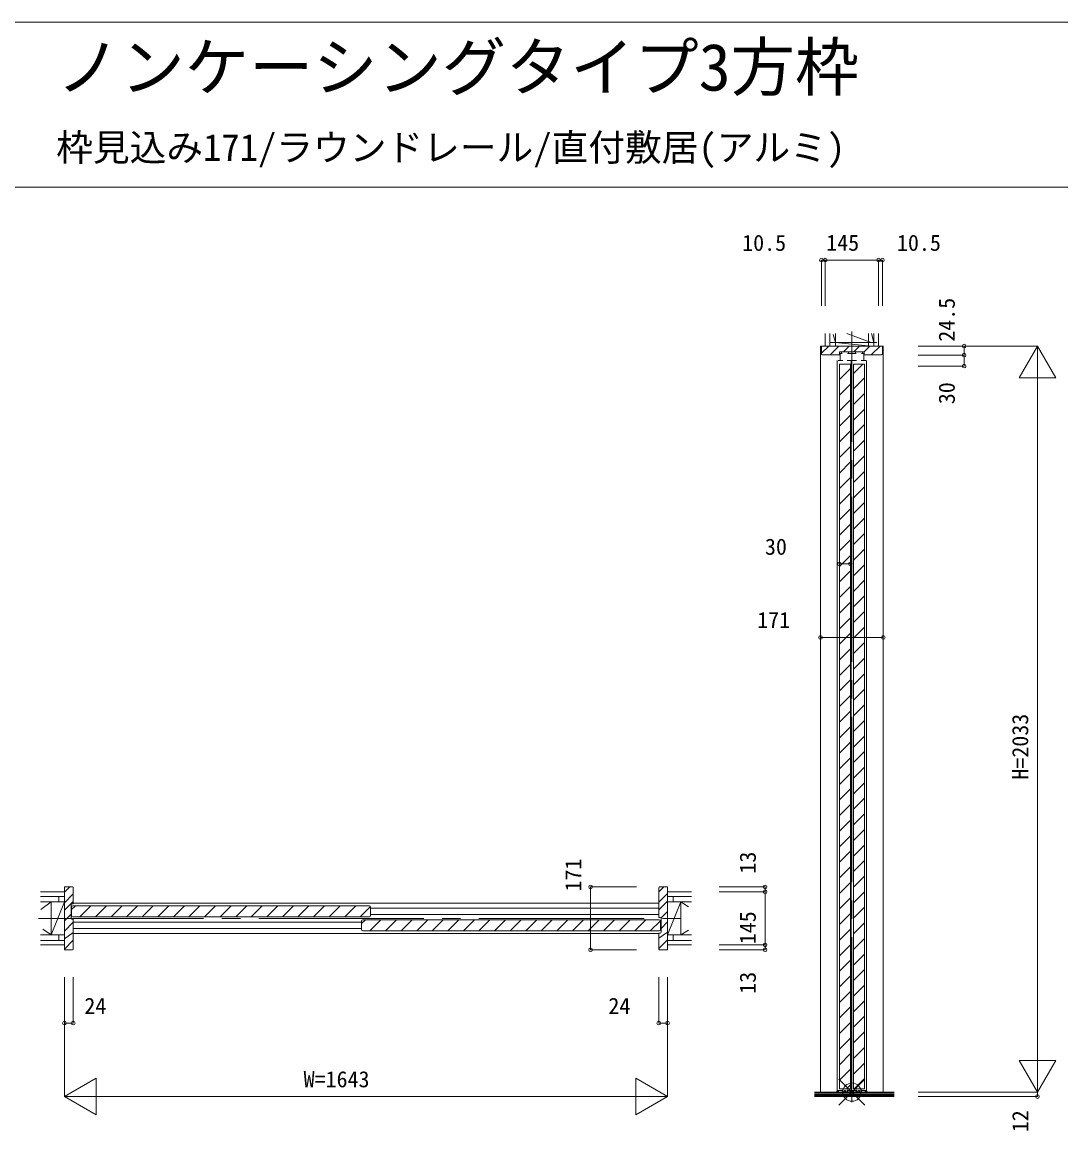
# Model space of a CAD drawing. Units: millimetres, scale not verified. Extents: x -14341 to 14341, y -10000 to 10000.
# Drawn here: x -11483 to -8654, y -6526 to -3505 of the extents above; entities that cross this region are included whole.
import ezdxf
from ezdxf.enums import TextEntityAlignment as Align

# ---------------------------------------------------------------- set-up
doc = ezdxf.new("R2010")
doc.units = ezdxf.units.MM
doc.header["$LTSCALE"] = 50
doc.linetypes.add('CHAIN2', pattern=[12, 9, -1, 1, -1])
for name, color, linetype, lineweight in [('0-0_0', 7, 'Continuous', 9), ('0-2_YKK_ZWAK', 7, 'Continuous', 9), ('0-3_YKK_11', 4, 'Continuous', 18), ('0-4_YKK_12', 4, 'Continuous', 18), ('0-5_YKK_13', 1, 'Continuous', 18), ('0-6_YKK_D', 2, 'Continuous', 18)]:
    doc.layers.add(name, color=color, linetype=linetype, lineweight=lineweight)
doc.layers.add('0-1_USER1', color=7, linetype='Continuous')
doc.styles.add('ＭＳ ゴシック', font='')
doc.styles.get('ＭＳ ゴシック').set_extended_font_data('MS Gothic')

msp = doc.modelspace()

# ---------------------------------------------------------------- linework, layer by layer
at = {"layer": '0-0_0'}
for p, q in [((-14340.51, -3505), (14159.49, -3505)), ((-14340.51, -3955), (14159.49, -3955))]:
    msp.add_line(p, q, dxfattribs=at)
at = {"layer": '0-2_YKK_ZWAK', "linetype": 'CHAIN2'}
for p, q in [((-9223.13, -6448.16), (-9223.13, -4347.95)), ((-11438.97, -5947), (-9655.11, -5947))]:
    msp.add_line(p, q, dxfattribs=at)
at = {"layer": '0-2_YKK_ZWAK'}
for p, q in [((-9295.63, -4387.5), (-9295.63, -4353.13)), ((-9283.13, -4353.13), (-9283.13, -4387.5)), ((-9155.63, -4377.5), (-9283.13, -4377.5)), ((-9268.13, -4377.5), (-9273.88, -4356.03)), ((-9268.13, -4353.32), (-9268.13, -4387.5)), ((-9268.13, -4377.5), (-9170.63, -4387.5)), ((-9170.63, -4377.5), (-9237.36, -4353.32)), ((-9178.13, -4353.32), (-9178.13, -4387.5)), ((-9163.13, -4377.5), (-9169.54, -4353.58)), ((-9163.13, -4387.5), (-9163.13, -4353.13)), ((-9150.63, -4353.13), (-9150.63, -4387.5)), ((-9295.63, -4387.5), (-9283.13, -4387.5)), ((-9268.13, -4387.5), (-9170.63, -4387.5)), ((-9163.13, -4387.5), (-9150.63, -4387.5)), ((-11368.12, -5874.5), (-11433.49, -5874.5)), ((-11433.49, -5887), (-11368.12, -5887)), ((-11383.12, -5902), (-11383.12, -5887)), ((-9725.12, -5874.5), (-9659.75, -5874.5)), ((-9659.75, -5887), (-9725.12, -5887)), ((-9710.12, -5887), (-9710.12, -5902)), ((-11433.3, -5902), (-11368.12, -5902)), ((-11432.45, -5922.83), (-11404.12, -5902)), ((-11404.12, -5992), (-11404.12, -5902)), ((-11368.12, -5902), (-11404.12, -5992)), ((-9659.94, -5902), (-9725.12, -5902)), ((-9689.12, -5902), (-9725.12, -5992)), ((-9689.12, -5992), (-9689.12, -5902)), ((-9689.12, -5902), (-9668.35, -5915.27)), ((-11404.12, -5992), (-11427.34, -5976.28)), ((-9689.12, -5992), (-9668.35, -5978.73)), ((-11368.12, -6007), (-11433.49, -6007)), ((-11433.3, -5992), (-11368.12, -5992)), ((-11383.12, -6007), (-11383.12, -5992)), ((-9659.94, -5992), (-9725.12, -5992)), ((-9725.12, -6007), (-9659.75, -6007)), ((-9710.12, -5992), (-9710.12, -6007)), ((-11433.49, -6019.5), (-11368.12, -6019.5)), ((-9659.75, -6019.5), (-9725.12, -6019.5)), ((-9324.79, -6420.5), (-9223.12, -6420.5)), ((-9324.79, -6423.5), (-9108.12, -6423.5)), ((-9324.79, -6426.5), (-9108.12, -6426.5)), ((-9324.79, -6429.5), (-9108.12, -6429.5)), ((-9108.12, -6432.5), (-9324.79, -6432.5)), ((-9223.12, -6420.5), (-9108.12, -6420.5))]:
    msp.add_line(p, q, dxfattribs=at)
at = {"layer": '0-3_YKK_11'}
for p, q in [((-11368.12, -5875.93), (-11353.7, -5861.5)), ((-11368.12, -5874.5), (-11368.12, -5887)), ((-11368.12, -5904.21), (-11344.12, -5880.21)), ((-11344.12, -5906), (-11344.12, -5863.5)), ((-9749.12, -5874.74), (-9735.88, -5861.5)), ((-9749.12, -5863.5), (-9749.12, -5944)), ((-9749.12, -5903.02), (-9725.12, -5879.02)), ((-9725.12, -5874.5), (-9725.12, -5887)), ((-11368.12, -5924.99), (-11344.12, -5900.99)), ((-11368.12, -5992), (-11368.12, -5902)), ((-11350.12, -5947), (-11350.12, -5909)), ((-11348.62, -5923.23), (-11338.39, -5913)), ((-11348.62, -5939.7), (-11348.62, -5916.3)), ((-11348.12, -5907), (-11345.12, -5907)), ((-11345.32, -5913), (-10537.42, -5913)), ((-11344.12, -5905.5), (-9749.12, -5905.5)), ((-11325.97, -5943), (-11295.97, -5913)), ((-11283.54, -5943), (-11253.54, -5913)), ((-11241.11, -5943), (-11211.11, -5913)), ((-11198.69, -5943), (-11168.69, -5913)), ((-11156.26, -5943), (-11126.26, -5913)), ((-11113.84, -5943), (-11083.84, -5913)), ((-11071.41, -5943), (-11041.41, -5913)), ((-11028.98, -5943), (-10998.98, -5913)), ((-10986.56, -5943), (-10956.56, -5913)), ((-10944.13, -5943), (-10914.13, -5913)), ((-10901.7, -5943), (-10871.7, -5913)), ((-10859.28, -5943), (-10829.28, -5913)), ((-10816.85, -5943), (-10786.85, -5913)), ((-10774.42, -5943), (-10744.42, -5913)), ((-10732, -5943), (-10702, -5913)), ((-10689.57, -5943), (-10659.57, -5913)), ((-10647.15, -5943), (-10617.15, -5913)), ((-10604.72, -5943), (-10574.72, -5913)), ((-10562.29, -5943), (-10534.36, -5915.07)), ((-10534.12, -5916.3), (-10534.12, -5939.7)), ((-10534.12, -5919.5), (-9749.12, -5919.5)), ((-9749.12, -5923.81), (-9725.12, -5899.81)), ((-9725.12, -5992), (-9725.12, -5902)), ((-11368.12, -5953.28), (-11350.12, -5935.28)), ((-11345.12, -5949), (-11348.12, -5949)), ((-11345.32, -5943), (-10537.42, -5943)), ((-11344.12, -6030.5), (-11344.12, -5950)), ((-10558.62, -5961.23), (-10548.39, -5951)), ((-10555.32, -5951), (-9747.92, -5951)), ((-10535.97, -5981), (-10505.97, -5951)), ((-9749.12, -5936.5), (-10534.12, -5936.5)), ((-10493.54, -5981), (-10463.54, -5951)), ((-10451.11, -5981), (-10421.11, -5951)), ((-10408.69, -5981), (-10378.69, -5951)), ((-10366.26, -5981), (-10336.26, -5951)), ((-10323.84, -5981), (-10293.84, -5951)), ((-10281.41, -5981), (-10251.41, -5951)), ((-10238.98, -5981), (-10208.98, -5951)), ((-10196.56, -5981), (-10166.56, -5951)), ((-10154.13, -5981), (-10124.13, -5951)), ((-10111.7, -5981), (-10081.7, -5951)), ((-10069.28, -5981), (-10039.28, -5951)), ((-10026.85, -5981), (-9996.85, -5951)), ((-9984.42, -5981), (-9954.42, -5951)), ((-9942, -5981), (-9912, -5951)), ((-9899.57, -5981), (-9869.57, -5951)), ((-9857.15, -5981), (-9827.15, -5951)), ((-9814.72, -5981), (-9784.72, -5951)), ((-9748.12, -5945), (-9745.12, -5945)), ((-9743.27, -5946.24), (-9725.12, -5928.09)), ((-9743.12, -5947), (-9743.12, -5985)), ((-11368.12, -5981.56), (-11344.12, -5957.56)), ((-10558.62, -5957.5), (-11344.12, -5957.5)), ((-11344.12, -5974.5), (-10558.62, -5974.5)), ((-10558.62, -5977.7), (-10558.62, -5954.3)), ((-10555.32, -5981), (-9747.92, -5981)), ((-9772.29, -5981), (-9744.73, -5953.44)), ((-9744.62, -5954.3), (-9744.62, -5977.7)), ((-9743.12, -5974.38), (-9725.12, -5956.38)), ((-11368.12, -6002.35), (-11344.12, -5985.85)), ((-11368.12, -6030.63), (-11344.12, -6006.63)), ((-11368.12, -6007), (-11368.12, -6019.5)), ((-9749.12, -5988.5), (-11344.12, -5988.5)), ((-9749.12, -6001.16), (-9725.12, -5984.66)), ((-9749.12, -5988), (-9749.12, -6030.5)), ((-9749.12, -6029.44), (-9725.12, -6005.44)), ((-9745.12, -5987), (-9748.12, -5987)), ((-9725.12, -6007), (-9725.12, -6019.5))]:
    msp.add_line(p, q, dxfattribs=at)
for points in [[(-11346.12, -5861.5), (-11368.12, -5861.5), (-11368.12, -5886.5)], [(-11368.12, -5886.5), (-11368.12, -6007.5), (-11368.12, -6032.5), (-11346.12, -6032.5)], [(-9725.12, -6007.5), (-9725.12, -5886.5), (-9725.12, -5861.5), (-9747.12, -5861.5)], [(-9747.12, -6032.5), (-9725.12, -6032.5), (-9725.12, -6007.5)]]:
    msp.add_lwpolyline(points, dxfattribs=at)
for centre, radius, start, end in [((-11346.12, -5863.5), 2, 0.00001, 89.99999), ((-9747.12, -5863.5), 2, 90.00001, 179.99999), ((-11348.12, -5909), 2, 90.00001, 179.99999), ((-11345.32, -5916.3), 3.3, 90, 180), ((-11345.12, -5906), 1, 270.00001, 359.99999), ((-10537.42, -5916.3), 3.3, 0, 90), ((-11348.12, -5947), 2, 180.00001, 269.99999), ((-11345.32, -5939.7), 3.3, 180, 270), ((-11345.12, -5950), 1, 0.00001, 89.99999), ((-10555.32, -5954.3), 3.3, 90, 180), ((-10537.42, -5939.7), 3.3, 270, 0), ((-9748.12, -5944), 1, 180.00001, 269.99999), ((-9747.92, -5954.3), 3.3, 0, 90), ((-9745.12, -5947), 2, 0.00001, 89.99999), ((-10555.32, -5977.7), 3.3, 180, 270), ((-9747.92, -5977.7), 3.3, 270, 0), ((-9748.12, -5988), 1, 90.00001, 179.99999), ((-9745.12, -5985), 2, 270.00001, 359.99999), ((-11346.12, -6030.5), 2, 270.00001, 359.99999), ((-9747.12, -6030.5), 2, 180.00001, 269.99999)]:
    msp.add_arc(centre, radius, start, end, dxfattribs=at)
at = {"layer": '0-4_YKK_12'}
for p, q in [((-9306.13, -4407.3), (-9286.33, -4387.5)), ((-9282.33, -4411.5), (-9258.33, -4387.5)), ((-9251.53, -4403.1), (-9232.73, -4403.1)), ((-9251.53, -4408.2), (-9251.53, -4403.1)), ((-9245.93, -4403.1), (-9230.33, -4387.5)), ((-9234.73, -4408.2), (-9211.53, -4408.2)), ((-9232.73, -4403.1), (-9232.73, -4408.2)), ((-9223.13, -4408.2), (-9223.13, -4426.7)), ((-9217.93, -4403.1), (-9202.33, -4387.5)), ((-9213.53, -4403.1), (-9213.53, -4408.2)), ((-9189.93, -4403.1), (-9174.33, -4387.5)), ((-9170.33, -4411.5), (-9146.33, -4387.5)), ((-9140.13, -4409.5), (-9140.13, -4387.5)), ((-9255.23, -4411.7), (-9264.93, -4411.7)), ((-9263.13, -6417.51), (-9263.13, -4426.88)), ((-9248.33, -4426.7), (-9260.93, -4426.7)), ((-9257.13, -4436.51), (-9227.13, -4436.51)), ((-9257.13, -6411.5), (-9257.13, -4436.51)), ((-9235.93, -4426.7), (-9210.33, -4426.7)), ((-9227.13, -6411.5), (-9227.13, -4436.51)), ((-9225.13, -6417.5), (-9225.13, -4426.88)), ((-9219.13, -4436.51), (-9189.13, -4436.51)), ((-9219.13, -6411.5), (-9219.13, -4436.51)), ((-9219.13, -4461.92), (-9193.72, -4436.51)), ((-9197.93, -4426.7), (-9185.33, -4426.7)), ((-9181.33, -4411.7), (-9191.03, -4411.7)), ((-9189.13, -6411.5), (-9189.13, -4436.51)), ((-9183.13, -6417.46), (-9183.13, -4426.88)), ((-9257.13, -4478.89), (-9227.13, -4448.89)), ((-9257.13, -4521.31), (-9227.13, -4491.31)), ((-9219.13, -4504.34), (-9189.13, -4474.34)), ((-9219.13, -4546.77), (-9189.13, -4516.77)), ((-9257.13, -4563.74), (-9227.13, -4533.74)), ((-9219.13, -4589.19), (-9189.13, -4559.19)), ((-9257.13, -4606.16), (-9227.13, -4576.16)), ((-9257.13, -4648.59), (-9227.13, -4618.59)), ((-9219.13, -4631.62), (-9189.13, -4601.62)), ((-9219.13, -4674.05), (-9189.13, -4644.05)), ((-9257.13, -4691.02), (-9227.13, -4661.02)), ((-9257.13, -4733.44), (-9227.13, -4703.44)), ((-9219.13, -4716.47), (-9189.13, -4686.47)), ((-9219.13, -4758.9), (-9189.13, -4728.9)), ((-9257.13, -4775.87), (-9227.13, -4745.87)), ((-9219.13, -4801.33), (-9189.13, -4771.33)), ((-9257.13, -4818.3), (-9227.13, -4788.3)), ((-9257.13, -4860.72), (-9227.13, -4830.72)), ((-9219.13, -4843.75), (-9189.13, -4813.75)), ((-9219.13, -4886.18), (-9189.13, -4856.18)), ((-9257.13, -4903.15), (-9227.13, -4873.15)), ((-9257.13, -4945.58), (-9227.13, -4915.58)), ((-9219.13, -4928.61), (-9189.13, -4898.61)), ((-9219.13, -4971.03), (-9189.13, -4941.03)), ((-9257.13, -4988), (-9227.13, -4958)), ((-9219.13, -5013.46), (-9189.13, -4983.46)), ((-9257.13, -5030.43), (-9227.13, -5000.43)), ((-9257.13, -5072.86), (-9227.13, -5042.86)), ((-9219.13, -5055.88), (-9189.13, -5025.88)), ((-9219.13, -5098.31), (-9189.13, -5068.31)), ((-9257.13, -5115.28), (-9227.13, -5085.28)), ((-9257.13, -5157.71), (-9227.13, -5127.71)), ((-9219.13, -5140.74), (-9189.13, -5110.74)), ((-9219.13, -5183.16), (-9189.13, -5153.16)), ((-9257.13, -5200.13), (-9227.13, -5170.13)), ((-9219.13, -5225.59), (-9189.13, -5195.59)), ((-9257.13, -5242.56), (-9227.13, -5212.56)), ((-9257.13, -5284.99), (-9227.13, -5254.99)), ((-9219.13, -5268.02), (-9189.13, -5238.02)), ((-9219.13, -5310.44), (-9189.13, -5280.44)), ((-9257.13, -5327.41), (-9227.13, -5297.41)), ((-9257.13, -5369.84), (-9227.13, -5339.84)), ((-9219.13, -5352.87), (-9189.13, -5322.87)), ((-9219.13, -5395.3), (-9189.13, -5365.3)), ((-9257.13, -5412.27), (-9227.13, -5382.27)), ((-9257.13, -5454.69), (-9227.13, -5424.69)), ((-9219.13, -5437.72), (-9189.13, -5407.72)), ((-9257.13, -5497.12), (-9227.13, -5467.12)), ((-9219.13, -5480.15), (-9189.13, -5450.15)), ((-9219.13, -5522.58), (-9189.13, -5492.58)), ((-9257.13, -5539.55), (-9227.13, -5509.55)), ((-9257.13, -5581.97), (-9227.13, -5551.97)), ((-9219.13, -5565), (-9189.13, -5535)), ((-9219.13, -5607.43), (-9189.13, -5577.43)), ((-9257.13, -5624.4), (-9227.13, -5594.4)), ((-9257.13, -5666.83), (-9227.13, -5636.83)), ((-9219.13, -5649.85), (-9189.13, -5619.85)), ((-9257.13, -5709.25), (-9227.13, -5679.25)), ((-9219.13, -5692.28), (-9189.13, -5662.28)), ((-9219.13, -5734.71), (-9189.13, -5704.71)), ((-9257.13, -5751.68), (-9227.13, -5721.68)), ((-9257.13, -5794.1), (-9227.13, -5764.1)), ((-9219.13, -5777.13), (-9189.13, -5747.13)), ((-9219.13, -5819.56), (-9189.13, -5789.56)), ((-9257.13, -5836.53), (-9227.13, -5806.53)), ((-9257.13, -5878.96), (-9227.13, -5848.96)), ((-9219.13, -5861.99), (-9189.13, -5831.99)), ((-9219.13, -5904.41), (-9189.13, -5874.41)), ((-9257.13, -5921.38), (-9227.13, -5891.38)), ((-9219.13, -5946.84), (-9189.13, -5916.84)), ((-9257.13, -5963.81), (-9227.13, -5933.81)), ((-9257.13, -6006.24), (-9227.13, -5976.24)), ((-9219.13, -5989.27), (-9189.13, -5959.27)), ((-9219.13, -6031.69), (-9189.13, -6001.69)), ((-9257.13, -6048.66), (-9227.13, -6018.66)), ((-9257.13, -6091.09), (-9227.13, -6061.09)), ((-9219.13, -6074.12), (-9189.13, -6044.12)), ((-9219.13, -6116.55), (-9189.13, -6086.55)), ((-9257.13, -6133.52), (-9227.13, -6103.52)), ((-9219.13, -6158.97), (-9189.13, -6128.97)), ((-9257.13, -6175.94), (-9227.13, -6145.94)), ((-9257.13, -6218.37), (-9227.13, -6188.37)), ((-9219.13, -6201.4), (-9189.13, -6171.4)), ((-9219.13, -6243.82), (-9189.13, -6213.82)), ((-9257.13, -6260.79), (-9227.13, -6230.79)), ((-9257.13, -6303.22), (-9227.13, -6273.22)), ((-9219.13, -6286.25), (-9189.13, -6256.25)), ((-9219.13, -6328.68), (-9189.13, -6298.68)), ((-9257.13, -6345.65), (-9227.13, -6315.65)), ((-9219.13, -6371.1), (-9189.13, -6341.1)), ((-9257.13, -6388.07), (-9227.13, -6358.07)), ((-9238.13, -6411.5), (-9227.13, -6400.5)), ((-9217.1, -6411.5), (-9189.13, -6383.53)), ((-9264.62, -6419.83), (-9264.62, -6420.4)), ((-9261.91, -6416.29), (-9264.04, -6418.41)), ((-9250.12, -6415.7), (-9260.49, -6415.7)), ((-9259.62, -6415.7), (-9259.62, -6419)), ((-9257.13, -6411.5), (-9227.13, -6411.5)), ((-9233.92, -6415.7), (-9212.32, -6415.7)), ((-9228.62, -6419), (-9228.62, -6415.7)), ((-9219.13, -6411.5), (-9189.13, -6411.5)), ((-9217.62, -6419), (-9217.62, -6415.7)), ((-9197.72, -6418.16), (-9196.12, -6418.16)), ((-9196.12, -6415.66), (-9185.75, -6415.66)), ((-9196.12, -6418.16), (-9196.12, -6415.66)), ((-9186.62, -6415.66), (-9186.62, -6418.97)), ((-9184.34, -6416.25), (-9182.21, -6418.38)), ((-9181.62, -6419.79), (-9181.62, -6420.36))]:
    msp.add_line(p, q, dxfattribs=at)
for points in [[(-9306.13, -4387.5), (-9308.63, -4387.5), (-9308.63, -6420.5)], [(-9137.63, -4387.5), (-9306.13, -4387.5), (-9306.13, -4409.5)], [(-9304.13, -4411.5), (-9257.23, -4411.5), (-9256.73, -4411), (-9256.73, -4403.1), (-9189.53, -4403.1), (-9189.53, -4411), (-9189.03, -4411.5), (-9142.13, -4411.5)], [(-9249.53, -4408.2), (-9255.23, -4408.2), (-9255.23, -4426.7)], [(-9213.53, -4403.1), (-9194.73, -4403.1), (-9194.73, -4408.2)], [(-9196.73, -4408.2), (-9191.03, -4408.2), (-9191.03, -4426.7)], [(-9140.13, -4387.5), (-9137.63, -4387.5), (-9137.63, -6420.3)], [(-9184.83, -6420.5), (-9261.42, -6420.5), (-9261.42, -6417.13), (-9260.08, -6416.64)], [(-9250.12, -6415.7), (-9250.12, -6418.2), (-9248.52, -6418.2)], [(-9250.02, -6415.5), (-9248.02, -6415.5), (-9248.02, -6419.3), (-9243.82, -6419.3), (-9243.82, -6417.7)], [(-9240.42, -6417.7), (-9240.42, -6419.3), (-9236.22, -6419.3), (-9236.22, -6415.5), (-9234.22, -6415.5)], [(-9233.84, -6418.9), (-9234.6, -6416.8), (-9234.47, -6416.44), (-9234.22, -6416), (-9233.92, -6415.7)], [(-9212.32, -6415.7), (-9212.02, -6416), (-9211.77, -6416.44), (-9211.64, -6416.8), (-9212.4, -6418.9)], [(-9212.03, -6415.5), (-9210.03, -6415.5), (-9210.03, -6419.3), (-9205.83, -6419.3), (-9205.83, -6417.7)], [(-9202.43, -6417.7), (-9202.43, -6419.3), (-9198.23, -6419.3), (-9198.23, -6415.5), (-9196.23, -6415.5)], [(-9186.17, -6416.6), (-9184.83, -6417.09), (-9184.83, -6420.5)]]:
    msp.add_lwpolyline(points, dxfattribs=at)
for centre, radius, start, end in [((-9304.13, -4409.5), 2, 180.00001, 269.99999), ((-9142.13, -4409.5), 2, 270.00001, 359.99999), ((-9262.62, -6419.83), 2, 135.00001, 180), ((-9260.49, -6417.7), 2, 90, 134.99999), ((-9242.12, -6417.7), 1.7, 359.99999, 180.00001), ((-9204.13, -6417.7), 1.7, 359.99999, 180.00001), ((-9185.75, -6417.66), 2, 45.00001, 90), ((-9183.62, -6419.79), 2, 360, 44.99999)]:
    msp.add_arc(centre, radius, start, end, dxfattribs=at)
at = {"layer": '0-5_YKK_13'}
for p, q in [((-9258.48, -6455.86), (-9187.77, -6385.14)), ((-9258.48, -6385.14), (-9187.77, -6455.86))]:
    msp.add_line(p, q, dxfattribs=at)
msp.add_circle((-9223.13, -6420.5), 25, dxfattribs=at)
at = {"layer": '0-6_YKK_D'}
for p, q in [((-9306.13, -4153.13), (-9306.13, -4278.13)), ((-9295.63, -4153.13), (-9306.13, -4153.13)), ((-9295.63, -4153.13), (-9295.63, -4278.13)), ((-9295.63, -4153.13), (-9143.13, -4153.13)), ((-9150.63, -4153.13), (-9150.63, -4278.13)), ((-9150.63, -4153.13), (-9140.13, -4153.13)), ((-9140.13, -4153.13), (-9140.13, -4278.13)), ((-9042.74, -4387.5), (-8717.74, -4387.5)), ((-8767.74, -4474.1), (-8717.74, -4387.5)), ((-8717.74, -4387.5), (-8667.74, -4474.1)), ((-8717.74, -4387.5), (-8717.74, -6420.5)), ((-8917.74, -4412), (-8917.74, -4442)), ((-9042.74, -4442), (-8917.74, -4442)), ((-8767.74, -4474.1), (-8667.74, -4474.1)), ((-9257.13, -4981.39), (-9227.13, -4981.39)), ((-9308.63, -5181.39), (-9137.63, -5181.39)), ((-9935.12, -5861.5), (-9810.12, -5861.5)), ((-9935.12, -5861.5), (-9935.12, -6032.5)), ((-9584.75, -5861.5), (-9459.75, -5861.5)), ((-9584.75, -5874.5), (-9459.75, -5874.5)), ((-9459.75, -5874.5), (-9459.75, -5861.5)), ((-9459.75, -5874.5), (-9459.75, -6019.5)), ((-9935.12, -6032.5), (-9810.12, -6032.5)), ((-9584.75, -6019.5), (-9459.75, -6019.5)), ((-9584.75, -6032.5), (-9459.75, -6032.5)), ((-9459.75, -6019.5), (-9459.75, -6032.5)), ((-11368.12, -6107.5), (-11368.12, -6432.5)), ((-11344.12, -6107.5), (-11344.12, -6232.5)), ((-9725.12, -6107.5), (-9725.12, -6432.5)), ((-11368.12, -6232.5), (-11344.12, -6232.5)), ((-8767.74, -6333.9), (-8667.74, -6333.9)), ((-8767.74, -6333.9), (-8717.74, -6420.5)), ((-8717.74, -6420.5), (-8667.74, -6333.9)), ((-11368.12, -6432.5), (-11281.52, -6382.5)), ((-11281.52, -6382.5), (-11281.52, -6482.5)), ((-9811.72, -6382.5), (-9811.72, -6482.5)), ((-9811.72, -6382.5), (-9725.12, -6432.5)), ((-11368.12, -6432.5), (-11281.52, -6482.5)), ((-11368.12, -6432.5), (-9725.12, -6432.5)), ((-9811.72, -6482.5), (-9725.12, -6432.5)), ((-9042.74, -6420.5), (-8717.74, -6420.5)), ((-9042.74, -6432.5), (-8717.74, -6432.5)), ((-8717.74, -6420.5), (-8717.74, -6432.5))]:
    msp.add_line(p, q, dxfattribs=at)
for points in [[(-9042.74, -4412), (-8917.74, -4412), (-8917.74, -4387.5)], [(-9749.12, -6107.5), (-9749.12, -6232.5), (-9725.12, -6232.5)]]:
    msp.add_lwpolyline(points, dxfattribs=at)
for centre in [(-9306.13, -4153.13), (-9295.63, -4153.13), (-9150.63, -4153.13), (-9140.13, -4153.13), (-8917.74, -4387.5), (-8917.74, -4412), (-8917.74, -4442), (-9257.13, -4981.39), (-9227.13, -4981.39), (-9308.63, -5181.39), (-9137.63, -5181.39), (-9935.12, -5861.5), (-9459.75, -5861.5), (-9459.75, -5874.5), (-9935.12, -6032.5), (-9459.75, -6019.5), (-9459.75, -6032.5), (-11368.12, -6232.5), (-11344.12, -6232.5), (-9749.12, -6232.5), (-9725.12, -6232.5), (-8717.74, -6432.5)]:
    msp.add_circle(centre, 5, dxfattribs=at)

# ---------------------------------------------------------------- texts
at = {"layer": '0-1_USER1', "style": 'ＭＳ ゴシック'}
for s, height, p in [('ノンケーシングタイプ3方枠', 128.3, (-11390.51, -3730)), ('枠見込み171/ラウンドレール/直付敷居(アルミ)', 73.31, (-11390.51, -3905))]:
    msp.add_text(s, height=height, dxfattribs=at).set_placement(p, align=Align.BOTTOM_LEFT)
at = {"layer": '0-6_YKK_D', "style": 'ＭＳ ゴシック'}
for s, p in [('10.5', (-9522.06, -4141.39)), ('145', (-9293.13, -4141.13)), ('10.5', (-9100.45, -4141.29)), ('30', (-9460.05, -4969.39)), ('171', (-9481.34, -5169.39)), ('24', (-11313.88, -6220.5)), ('24', (-9886.41, -6220.5)), ('W=1643', (-10716.62, -6420.5))]:
    msp.add_text(s, height=43.99, dxfattribs=at).set_placement(p, align=Align.BOTTOM_LEFT)
for s, p in [('24.5', (-8929.74, -4375.75)), ('30', (-8929.74, -4545.97)), ('H=2033', (-8729.74, -5569)), ('13', (-9471.75, -5825.1)), ('171', (-9947.12, -5874.03)), ('145', (-9471.75, -6017.53)), ('13', (-9471.75, -6152.5)), ('12', (-8729.56, -6529.8))]:
    msp.add_text(s, height=43.99, rotation=90, dxfattribs=at).set_placement(p, align=Align.BOTTOM_LEFT)

doc.saveas('drawing.dxf')
